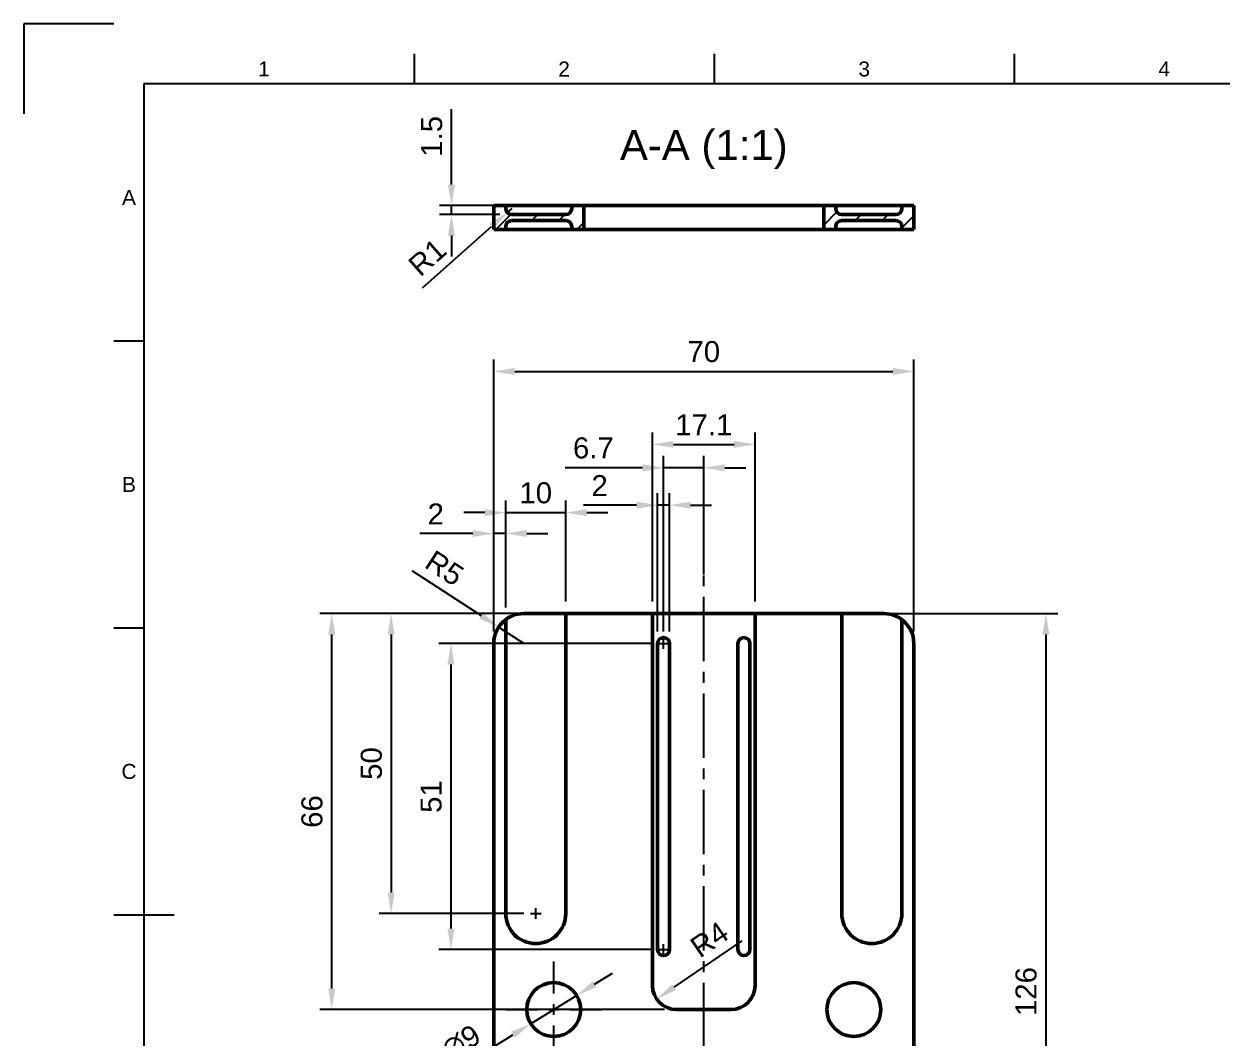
# Model space of a CAD drawing. Header units: millimetres. Extents: x 0 to 420, y 0 to 297.
# Drawn here: x 0 to 199.6, y 128 to 297 of the extents above; entities that cross this region are included whole.
import ezdxf
from ezdxf.enums import TextEntityAlignment as Align

# ---------------------------------------------------------------- set-up
doc = ezdxf.new("R2010")
doc.units = ezdxf.units.MM
doc.header["$LTSCALE"] = 0.75
doc.linetypes.add('CENTER2', pattern=[28.575, 19.05, -3.175, 3.175, -3.175])
for name, color, linetype, lineweight in [('Border', 7, 'Continuous', 25), ('FD_Dimensions', 7, 'Continuous', 25), ('Hatching', 7, 'Continuous', 25), ('Smart Centers', 7, 'CENTER2', 25), ('View Labels', 7, 'Continuous', 25), ('Visible', 7, 'Continuous', 50)]:
    doc.layers.add(name, color=color, linetype=linetype, lineweight=lineweight)
doc.styles.add('FusionTitle', font='')
doc.styles.get("Standard").update_dxf_attribs({"font": 'arial.ttf'})
doc.styles.get('FusionTitle').set_extended_font_data('Arial Unicode MS')
doc.dimstyles.new('Dim-ISO-25', dxfattribs={"dimtxt": 3.5, "dimasz": 3.5, "dimexe": 2, "dimexo": 2, "dimgap": 1.5, "dimtad": 1, "dimzin": 12, "dimdsep": 46, "dimtxsty": 'Standard', "dimcen": 0, "dimazin": 3, "dimtp": 0.1, "dimtm": 0.1, "dimtfac": 0.714, "dimtmove": 0, "dimatfit": 3, "dimfxl": 1, "dimtzin": 12, "dimarcsym": 0})

# ---------------------------------------------------------------- blocks, each defined once
blk = doc.blocks.new('ISO_A3_SHEET')
at = {"layer": 'Border'}
for p, q in [((15, 297), (0, 297)), ((0, 297), (0, 282)), ((65, 292), (65, 287)), ((115, 292), (115, 287)), ((165, 292), (165, 287)), ((410, 287), (20, 287)), ((20, 287), (20, 10)), ((15, 244.16666), (20, 244.16666)), ((15, 196.33333), (20, 196.33333)), ((15, 148.5), (25, 148.5))]:
    blk.add_line(p, q, dxfattribs=at)
at = {"layer": 'Border', "style": 'FusionTitle'}
for s, p in [('1', (40, 289.5)), ('2', (90, 289.5)), ('3', (140, 289.5)), ('4', (190, 289.5)), ('A', (17.5, 268.08333)), ('B', (17.5, 220.25)), ('C', (17.5, 172.41667))]:
    blk.add_text(s, height=2.5, dxfattribs=at).set_placement(p, align=Align.MIDDLE)
blk = doc.blocks.new('*U9')
at = {"layer": 'Smart Centers', "color": 0, "ltscale": 0.75, "transparency": 16777216}
for p, q in [((0, 2.678906), (0, 103.334242)), ((-45.304453, 0), (-2.678906, 0)), ((2.678906, 0), (43.862875, 0)), ((0, -42.973279), (0, -2.678906))]:
    blk.add_line(p, q, dxfattribs=at)
at = {"layer": 'Smart Centers', "color": 0, "linetype": 'Continuous', "ltscale": 0.75, "transparency": 16777216}
for p, q in [((-0.892969, 0), (0.892969, 0)), ((0, -0.892969), (0, 0.892969))]:
    blk.add_line(p, q, dxfattribs=at)
blk = doc.blocks.new('*U10')
at = {"layer": 'Smart Centers', "color": 0, "linetype": 'Continuous', "ltscale": 0.75, "transparency": 16777216}
for p, q in [((-0.892969, 0), (0.892969, 0)), ((0, -0.892969), (0, 0.892969))]:
    blk.add_line(p, q, dxfattribs=at)
blk = doc.blocks.new('*U11')
at = {"layer": 'Smart Centers', "color": 0, "ltscale": 0.75, "transparency": 16777216}
for p, q in [((0, 2.678906), (0, 8)), ((-8, 0), (-2.678906, 0)), ((2.678906, 0), (8, 0)), ((0, -8), (0, -2.678906))]:
    blk.add_line(p, q, dxfattribs=at)
at = {"layer": 'Smart Centers', "color": 0, "linetype": 'Continuous', "ltscale": 0.75, "transparency": 16777216}
for p, q in [((-0.892969, 0), (0.892969, 0)), ((0, -0.892969), (0, 0.892969))]:
    blk.add_line(p, q, dxfattribs=at)
blk = doc.blocks.new('*D52')
at = {"layer": 'Defpoints', "color": 0, "transparency": 16777216}
for p in [(148.274355, 239.079708), (78.274355, 193.731938), (148.274355, 193.731938)]:
    blk.add_point(p, dxfattribs=at)
at = {"layer": 'FD_Dimensions', "color": 0, "lineweight": -2, "transparency": 16777216}
for p, q in [((78.274355, 195.731938), (78.274355, 241.079708)), ((148.274355, 195.731938), (148.274355, 241.079708)), ((81.774355, 239.079708), (144.774355, 239.079708))]:
    blk.add_line(p, q, dxfattribs=at)
at = {"layer": 'FD_Dimensions', "color": 0, "transparency": 16777216}
for points in [[(81.774355, 239.663041), (81.774355, 238.496375), (78.274355, 239.079708)], [(144.774355, 239.663041), (144.774355, 238.496375), (148.274355, 239.079708)]]:
    blk.add_solid(points, dxfattribs=at)
at = {"layer": 'FD_Dimensions', "color": 0, "transparency": 16777216, "insert": (113.274355, 242.366714), "char_height": 3.5, "attachment_point": 5}
blk.add_mtext('70', dxfattribs=at)
blk = doc.blocks.new('*D53')
at = {"layer": 'Defpoints', "color": 0, "transparency": 16777216}
for p in [(121.824355, 226.93178), (104.724355, 198.731938), (121.824355, 198.731938)]:
    blk.add_point(p, dxfattribs=at)
at = {"layer": 'FD_Dimensions', "color": 0, "lineweight": -2, "transparency": 16777216}
for p, q in [((104.724355, 200.731938), (104.724355, 228.93178)), ((121.824355, 200.731938), (121.824355, 228.93178)), ((108.224355, 226.93178), (118.324355, 226.93178))]:
    blk.add_line(p, q, dxfattribs=at)
at = {"layer": 'FD_Dimensions', "color": 0, "transparency": 16777216}
for points in [[(108.224355, 227.515113), (108.224355, 226.348447), (104.724355, 226.93178)], [(118.324355, 227.515113), (118.324355, 226.348447), (121.824355, 226.93178)]]:
    blk.add_solid(points, dxfattribs=at)
at = {"layer": 'FD_Dimensions', "color": 0, "transparency": 16777216, "insert": (113.274355, 230.188942), "char_height": 3.5, "attachment_point": 5}
blk.add_mtext('17.1', dxfattribs=at)
blk = doc.blocks.new('*U19')
at = {"layer": 'Smart Centers', "color": 0, "linetype": 'Continuous', "ltscale": 0.75, "transparency": 16777216}
for p, q in [((-0.892969, 0), (0.892969, 0)), ((0, -0.892969), (0, 0.892969))]:
    blk.add_line(p, q, dxfattribs=at)
blk = doc.blocks.new('*U20')
at = {"layer": 'Smart Centers', "color": 0, "linetype": 'Continuous', "ltscale": 0.75, "transparency": 16777216}
for p, q in [((-0.892969, 0), (0.892969, 0)), ((0, -0.892969), (0, 0.892969))]:
    blk.add_line(p, q, dxfattribs=at)
blk = doc.blocks.new('*D54')
at = {"layer": 'Defpoints', "color": 0, "transparency": 16777216}
for p in [(83.274355, 198.731938), (61.185318, 148.731938), (85.274355, 148.731938)]:
    blk.add_point(p, dxfattribs=at)
at = {"layer": 'FD_Dimensions', "lineweight": -2, "transparency": 16777216}
for p, q in [((81.274355, 198.731938), (59.185318, 198.731938)), ((61.185318, 195.231938), (61.185318, 152.231938)), ((83.274355, 148.731938), (59.185318, 148.731938))]:
    blk.add_line(p, q, dxfattribs=at)
at = {"layer": 'FD_Dimensions', "transparency": 16777216}
for points in [[(60.601985, 195.231938), (61.768652, 195.231938), (61.185318, 198.731938)], [(60.601985, 152.231938), (61.768652, 152.231938), (61.185318, 148.731938)]]:
    blk.add_solid(points, dxfattribs=at)
at = {"layer": 'FD_Dimensions', "color": 0, "transparency": 16777216, "insert": (57.898313, 173.731938), "char_height": 3.5, "attachment_point": 5, "rotation": 90}
blk.add_mtext('50', dxfattribs=at)
blk = doc.blocks.new('*D55')
at = {"layer": 'Defpoints', "color": 0, "transparency": 16777216}
for p in [(90.274355, 215.547569), (80.274355, 197.731938), (90.274355, 198.731938)]:
    blk.add_point(p, dxfattribs=at)
at = {"layer": 'FD_Dimensions', "color": 0, "lineweight": -2, "transparency": 16777216}
for p, q in [((80.274355, 199.731938), (80.274355, 217.547569)), ((90.274355, 200.731938), (90.274355, 217.547569)), ((76.774355, 215.547569), (73.274355, 215.547569)), ((80.274355, 215.547569), (90.274355, 215.547569)), ((93.774355, 215.547569), (97.274355, 215.547569))]:
    blk.add_line(p, q, dxfattribs=at)
at = {"layer": 'FD_Dimensions', "color": 0, "transparency": 16777216}
for points in [[(76.774355, 216.130903), (76.774355, 214.964236), (80.274355, 215.547569)], [(93.774355, 216.130903), (93.774355, 214.964236), (90.274355, 215.547569)]]:
    blk.add_solid(points, dxfattribs=at)
at = {"layer": 'FD_Dimensions', "color": 0, "transparency": 16777216, "insert": (85.274355, 218.834575), "char_height": 3.5, "attachment_point": 5}
blk.add_mtext('10', dxfattribs=at)
blk = doc.blocks.new('*D56')
at = {"layer": 'Defpoints', "color": 0, "transparency": 16777216}
for p in [(79.090947, 196.470386), (83.274355, 193.731938)]:
    blk.add_point(p, dxfattribs=at)
at = {"layer": 'FD_Dimensions', "lineweight": -2, "transparency": 16777216}
for p, q in [((64.652413, 205.921813), (76.162562, 198.387299)), ((83.274355, 193.731938), (79.090947, 196.470386))]:
    blk.add_line(p, q, dxfattribs=at)
at = {"layer": 'FD_Dimensions', "transparency": 16777216}
blk.add_solid([(76.482047, 198.875364), (75.843076, 197.899235), (79.090947, 196.470386)], dxfattribs=at)
at = {"layer": 'FD_Dimensions', "color": 0, "transparency": 16777216, "insert": (70.075843, 206.291711), "char_height": 3.5, "attachment_point": 5, "rotation": 326.79133953}
blk.add_mtext('R5', dxfattribs=at)
blk = doc.blocks.new('*D57')
at = {"layer": 'Defpoints', "color": 0, "transparency": 16777216}
for p in [(78.274355, 212.068701), (80.274355, 197.731938), (78.274355, 193.731938)]:
    blk.add_point(p, dxfattribs=at)
at = {"layer": 'FD_Dimensions', "lineweight": -2, "transparency": 16777216}
for p, q in [((78.274355, 195.731938), (78.274355, 214.068701)), ((80.274355, 199.731938), (80.274355, 214.068701)), ((74.774355, 212.068701), (65.956143, 212.068701)), ((80.274355, 212.068701), (78.274355, 212.068701)), ((83.774355, 212.068701), (87.274355, 212.068701))]:
    blk.add_line(p, q, dxfattribs=at)
at = {"layer": 'FD_Dimensions', "transparency": 16777216}
for points in [[(74.774355, 212.652035), (74.774355, 211.485368), (78.274355, 212.068701)], [(83.774355, 212.652035), (83.774355, 211.485368), (80.274355, 212.068701)]]:
    blk.add_solid(points, dxfattribs=at)
at = {"layer": 'FD_Dimensions', "color": 0, "transparency": 16777216, "insert": (68.615249, 215.325864), "char_height": 3.5, "attachment_point": 5}
blk.add_mtext('2', dxfattribs=at)
blk = doc.blocks.new('*D58')
at = {"layer": 'Defpoints', "color": 0, "transparency": 16777216}
for p in [(106.574355, 223.027475), (113.274355, 203.228485), (106.574355, 193.731938)]:
    blk.add_point(p, dxfattribs=at)
at = {"layer": 'FD_Dimensions', "color": 0, "lineweight": -2, "transparency": 16777216}
for p, q in [((106.574355, 195.731938), (106.574355, 225.027475)), ((113.274355, 205.228485), (113.274355, 225.027475)), ((103.074355, 223.027475), (90.183155, 223.027475)), ((113.274355, 223.027475), (106.574355, 223.027475)), ((116.774355, 223.027475), (120.274355, 223.027475))]:
    blk.add_line(p, q, dxfattribs=at)
at = {"layer": 'FD_Dimensions', "color": 0, "transparency": 16777216}
for points in [[(103.074355, 223.610808), (103.074355, 222.444142), (106.574355, 223.027475)], [(116.774355, 223.610808), (116.774355, 222.444142), (113.274355, 223.027475)]]:
    blk.add_solid(points, dxfattribs=at)
at = {"layer": 'FD_Dimensions', "color": 0, "transparency": 16777216, "insert": (94.878755, 226.31448), "char_height": 3.5, "attachment_point": 5}
blk.add_mtext('6.7', dxfattribs=at)
blk = doc.blocks.new('*D59')
at = {"layer": 'Defpoints', "color": 0, "transparency": 16777216}
for p in [(105.574355, 216.79522), (105.574355, 193.731938), (107.574355, 193.731938)]:
    blk.add_point(p, dxfattribs=at)
at = {"layer": 'FD_Dimensions', "lineweight": -2, "transparency": 16777216}
for p, q in [((105.574355, 195.731938), (105.574355, 218.79522)), ((107.574355, 195.731938), (107.574355, 218.79522)), ((102.074355, 216.79522), (93.256143, 216.79522)), ((107.574355, 216.79522), (105.574355, 216.79522)), ((111.074355, 216.79522), (114.574355, 216.79522))]:
    blk.add_line(p, q, dxfattribs=at)
at = {"layer": 'FD_Dimensions', "transparency": 16777216}
for points in [[(102.074355, 217.378554), (102.074355, 216.211887), (105.574355, 216.79522)], [(111.074355, 217.378554), (111.074355, 216.211887), (107.574355, 216.79522)]]:
    blk.add_solid(points, dxfattribs=at)
at = {"layer": 'FD_Dimensions', "color": 0, "transparency": 16777216, "insert": (95.915249, 220.052383), "char_height": 3.5, "attachment_point": 5}
blk.add_mtext('2', dxfattribs=at)
blk = doc.blocks.new('*D60')
at = {"layer": 'Defpoints', "color": 0, "transparency": 16777216}
for p in [(106.574355, 193.731938), (71.138215, 142.731938), (106.574355, 142.731938)]:
    blk.add_point(p, dxfattribs=at)
at = {"layer": 'FD_Dimensions', "lineweight": -2, "transparency": 16777216}
for p, q in [((104.574355, 193.731938), (69.138215, 193.731938)), ((71.138215, 190.231938), (71.138215, 146.231938)), ((104.574355, 142.731938), (69.138215, 142.731938))]:
    blk.add_line(p, q, dxfattribs=at)
at = {"layer": 'FD_Dimensions', "transparency": 16777216}
for points in [[(70.554881, 190.231938), (71.721548, 190.231938), (71.138215, 193.731938)], [(70.554881, 146.231938), (71.721548, 146.231938), (71.138215, 142.731938)]]:
    blk.add_solid(points, dxfattribs=at)
at = {"layer": 'FD_Dimensions', "color": 0, "transparency": 16777216, "insert": (67.851209, 168.231938), "char_height": 3.5, "attachment_point": 5, "rotation": 90}
blk.add_mtext('51', dxfattribs=at)
blk = doc.blocks.new('*D61')
at = {"layer": 'Defpoints', "color": 0, "transparency": 16777216}
for p in [(51.285823, 198.731938), (104.724355, 198.731938), (108.724355, 132.731938)]:
    blk.add_point(p, dxfattribs=at)
at = {"layer": 'FD_Dimensions', "lineweight": -2, "transparency": 16777216}
for p, q in [((102.724355, 198.731938), (49.285823, 198.731938)), ((51.285823, 136.231938), (51.285823, 195.231938)), ((106.724355, 132.731938), (49.285823, 132.731938))]:
    blk.add_line(p, q, dxfattribs=at)
at = {"layer": 'FD_Dimensions', "transparency": 16777216}
for points in [[(50.70249, 195.231938), (51.869157, 195.231938), (51.285823, 198.731938)], [(50.70249, 136.231938), (51.869157, 136.231938), (51.285823, 132.731938)]]:
    blk.add_solid(points, dxfattribs=at)
at = {"layer": 'FD_Dimensions', "color": 0, "transparency": 16777216, "insert": (47.998818, 165.731938), "char_height": 3.5, "attachment_point": 5, "rotation": 90}
blk.add_mtext('66', dxfattribs=at)
blk = doc.blocks.new('*D62')
at = {"layer": 'Defpoints', "color": 0, "transparency": 16777216}
for p in [(112.026951, 138.988675), (108.724355, 136.731938)]:
    blk.add_point(p, dxfattribs=at)
at = {"layer": 'FD_Dimensions', "color": 0, "lineweight": -2, "transparency": 16777216}
blk.add_line((119.604056, 144.166282), (108.311531, 136.449846), dxfattribs=at)
at = {"layer": 'FD_Dimensions', "color": 0, "transparency": 16777216}
blk.add_solid([(107.982423, 136.931474), (108.640639, 135.968217), (105.42176, 134.4752)], dxfattribs=at)
at = {"layer": 'FD_Dimensions', "color": 0, "transparency": 16777216, "insert": (114.207946, 144.415297), "char_height": 3.5, "attachment_point": 5, "rotation": 34.34564878}
blk.add_mtext('R4', dxfattribs=at)
blk = doc.blocks.new('*D63')
at = {"layer": 'Defpoints', "color": 0, "transparency": 16777216}
for p in [(136.274355, 198.731938), (143.274355, 72.731938), (170.274761, 72.731938)]:
    blk.add_point(p, dxfattribs=at)
at = {"layer": 'FD_Dimensions', "lineweight": -2, "transparency": 16777216}
for p, q in [((138.274355, 198.731938), (172.274761, 198.731938)), ((170.274761, 195.231938), (170.274761, 76.231938)), ((145.274355, 72.731938), (172.274761, 72.731938))]:
    blk.add_line(p, q, dxfattribs=at)
at = {"layer": 'FD_Dimensions', "transparency": 16777216}
for points in [[(169.691428, 195.231938), (170.858095, 195.231938), (170.274761, 198.731938)], [(169.691428, 76.231938), (170.858095, 76.231938), (170.274761, 72.731938)]]:
    blk.add_solid(points, dxfattribs=at)
at = {"layer": 'FD_Dimensions', "color": 0, "transparency": 16777216, "insert": (166.987756, 135.731938), "char_height": 3.5, "attachment_point": 5, "rotation": 90}
blk.add_mtext('126', dxfattribs=at)
blk = doc.blocks.new('*D64')
at = {"layer": 'Defpoints', "color": 0, "transparency": 16777216}
for p in [(92.101423, 135.099121), (84.447288, 130.364755)]:
    blk.add_point(p, dxfattribs=at)
at = {"layer": 'FD_Dimensions', "lineweight": -2, "transparency": 16777216}
for p, q in [((95.078031, 136.940263), (98.054639, 138.781405)), ((92.101423, 135.099121), (84.447288, 130.364755)), ((70.745812, 121.889885), (81.47068, 128.523613))]:
    blk.add_line(p, q, dxfattribs=at)
at = {"layer": 'FD_Dimensions', "transparency": 16777216}
for points in [[(94.771174, 137.436364), (95.384888, 136.444162), (92.101423, 135.099121)], [(81.163823, 129.019714), (81.777537, 128.027511), (84.447288, 130.364755)]]:
    blk.add_solid(points, dxfattribs=at)
at = {"layer": 'FD_Dimensions', "color": 0, "transparency": 16777216, "insert": (72.838844, 127.164576), "char_height": 3.5, "attachment_point": 5, "rotation": 31.73835563}
blk.add_mtext('∅9', dxfattribs=at)
blk = doc.blocks.new('*D78')
at = {"layer": 'Defpoints', "color": 0, "transparency": 16777216}
for p in [(71.238596, 266.732517), (80.274355, 266.732517), (81.274355, 265.232517)]:
    blk.add_point(p, dxfattribs=at)
at = {"layer": 'FD_Dimensions', "lineweight": -2, "transparency": 16777216}
for p, q in [((71.238596, 270.232517), (71.238596, 282.801412)), ((78.274355, 266.732517), (69.238596, 266.732517)), ((71.238596, 265.232517), (71.238596, 266.732517)), ((79.274355, 265.232517), (69.238596, 265.232517)), ((71.238596, 261.732517), (71.238596, 258.232517))]:
    blk.add_line(p, q, dxfattribs=at)
at = {"layer": 'FD_Dimensions', "transparency": 16777216}
for points in [[(70.655262, 270.232517), (71.821929, 270.232517), (71.238596, 266.732517)], [(70.655262, 261.732517), (71.821929, 261.732517), (71.238596, 265.232517)]]:
    blk.add_solid(points, dxfattribs=at)
at = {"layer": 'FD_Dimensions', "color": 0, "transparency": 16777216, "insert": (67.95159, 278.266964), "char_height": 3.5, "attachment_point": 5, "rotation": 90}
blk.add_mtext('1.5', dxfattribs=at)
blk = doc.blocks.new('*D79')
at = {"layer": 'Defpoints', "color": 0, "transparency": 16777216}
for p in [(80.526121, 265.569082), (81.274355, 266.232517)]:
    blk.add_point(p, dxfattribs=at)
at = {"layer": 'FD_Dimensions', "lineweight": -2, "transparency": 16777216}
for p, q in [((81.274355, 266.232517), (80.526121, 265.569082)), ((66.380513, 253.026634), (77.907302, 263.247061))]:
    blk.add_line(p, q, dxfattribs=at)
at = {"layer": 'FD_Dimensions', "transparency": 16777216}
blk.add_solid([(77.520298, 263.68353), (78.294305, 262.810591), (80.526121, 265.569082)], dxfattribs=at)
at = {"layer": 'FD_Dimensions', "color": 0, "transparency": 16777216, "insert": (67.200668, 258.106971), "char_height": 3.5, "attachment_point": 5, "rotation": 41.56237159}
blk.add_mtext('R1', dxfattribs=at)

msp = doc.modelspace()

# ---------------------------------------------------------------- hatches: boundary and pattern name
at = {"layer": 'Hatching'}
h = msp.add_hatch(dxfattribs=at)
h.set_pattern_fill('ANSI31', color=256, style=0)
edge = h.paths.add_edge_path(flags=0)
edge.add_line((80.274, 266.733), (78.274, 266.733))
edge.add_line((78.274, 266.733), (78.274, 262.733))
edge.add_line((78.274, 262.733), (80.274, 262.733))
edge.add_line((80.274, 262.733), (80.274, 263.233))
edge.add_ellipse((81.274, 263.233), major_axis=(-1, 0), ratio=1, start_angle=-90, end_angle=0, ccw=False)
edge.add_line((81.274, 264.233), (90.274, 264.233))
edge.add_ellipse((90.274, 263.233), major_axis=(0, 1), ratio=1, start_angle=270, end_angle=360, ccw=False)
edge.add_line((91.274, 263.233), (91.274, 262.733))
edge.add_line((91.274, 262.733), (93.274, 262.733))
edge.add_line((93.274, 262.733), (93.274, 266.733))
edge.add_line((93.274, 266.733), (91.274, 266.733))
edge.add_line((91.274, 266.733), (91.274, 266.233))
edge.add_ellipse((90.274, 266.233), major_axis=(1, 0), ratio=1, start_angle=-90, end_angle=0, ccw=False)
edge.add_line((90.274, 265.233), (81.274, 265.233))
edge.add_ellipse((81.274, 266.233), major_axis=(0, -1), ratio=1, start_angle=270, end_angle=360, ccw=False)
edge.add_line((80.274, 266.233), (80.274, 266.733))
edge = h.paths.add_edge_path(flags=0)
edge.add_line((146.274, 262.733), (148.274, 262.733))
edge.add_line((148.274, 262.733), (148.274, 266.733))
edge.add_line((148.274, 266.733), (146.274, 266.733))
edge.add_line((146.274, 266.733), (146.274, 266.233))
edge.add_ellipse((145.274, 266.233), major_axis=(1, 0), ratio=1, start_angle=-90, end_angle=0, ccw=False)
edge.add_line((145.274, 265.233), (136.274, 265.233))
edge.add_ellipse((136.274, 266.233), major_axis=(0, -1), ratio=1, start_angle=270, end_angle=360, ccw=False)
edge.add_line((135.274, 266.233), (135.274, 266.733))
edge.add_line((135.274, 266.733), (133.274, 266.733))
edge.add_line((133.274, 266.733), (133.274, 262.733))
edge.add_line((133.274, 262.733), (135.274, 262.733))
edge.add_line((135.274, 262.733), (135.274, 263.233))
edge.add_ellipse((136.274, 263.233), major_axis=(-1, 0), ratio=1, start_angle=-90, end_angle=0, ccw=False)
edge.add_line((136.274, 264.233), (145.274, 264.233))
edge.add_ellipse((145.274, 263.233), major_axis=(0, 1), ratio=1, start_angle=270, end_angle=360, ccw=False)
edge.add_line((146.274, 263.233), (146.274, 262.733))

# ---------------------------------------------------------------- linework, layer by layer
at = {"layer": 'Visible'}
for p, q in [((78.274, 266.733), (78.274, 262.733)), ((80.274, 266.733), (78.274, 266.733)), ((80.274, 266.233), (80.274, 266.733)), ((80.274, 266.733), (91.274, 266.733)), ((91.274, 266.733), (91.274, 266.233)), ((93.274, 266.733), (91.274, 266.733)), ((93.274, 262.733), (93.274, 266.733)), ((133.274, 266.733), (93.274, 266.733)), ((133.274, 266.733), (133.274, 262.733)), ((135.274, 266.733), (133.274, 266.733)), ((135.274, 266.233), (135.274, 266.733)), ((135.274, 266.733), (146.274, 266.733)), ((146.274, 266.733), (146.274, 266.233)), ((148.274, 266.733), (146.274, 266.733)), ((148.274, 262.733), (148.274, 266.733)), ((90.274, 265.233), (81.274, 265.233)), ((81.274, 264.233), (90.274, 264.233)), ((145.274, 265.233), (136.274, 265.233)), ((136.274, 264.233), (145.274, 264.233)), ((78.274, 262.733), (80.274, 262.733)), ((80.274, 262.733), (80.274, 263.233)), ((91.274, 262.733), (80.274, 262.733)), ((91.274, 263.233), (91.274, 262.733)), ((91.274, 262.733), (93.274, 262.733)), ((133.274, 262.733), (93.274, 262.733)), ((133.274, 262.733), (135.274, 262.733)), ((135.274, 262.733), (135.274, 263.233)), ((146.274, 262.733), (135.274, 262.733)), ((146.274, 263.233), (146.274, 262.733)), ((146.274, 262.733), (148.274, 262.733))]:
    msp.add_line(p, q, dxfattribs=at)
at = {"layer": 'Visible', "extrusion": (-1e-16, -1, 0)}
for p, q in [((80.274, 148.732), (80.274, 197.732)), ((83.274, 198.732), (89.274, 198.732)), ((90.274, 198.732), (89.274, 198.732)), ((104.724, 198.732), (90.274, 198.732)), ((90.274, 198.732), (90.274, 148.732)), ((104.724, 198.732), (121.824, 198.732)), ((104.724, 136.732), (104.724, 198.732)), ((136.274, 198.732), (121.824, 198.732)), ((121.824, 198.732), (121.824, 136.732)), ((136.274, 148.732), (136.274, 198.732)), ((137.274, 198.732), (136.274, 198.732)), ((137.274, 198.732), (143.274, 198.732)), ((146.274, 197.732), (146.274, 148.732)), ((78.274, 193.732), (78.274, 77.732)), ((105.574, 193.732), (105.574, 142.732)), ((107.574, 142.732), (107.574, 193.732)), ((118.974, 193.732), (118.974, 142.732)), ((120.974, 142.732), (120.974, 193.732)), ((148.274, 77.732), (148.274, 193.732)), ((117.824, 132.732), (108.724, 132.732))]:
    msp.add_line(p, q, dxfattribs=at)
at = {"layer": 'Visible', "extrusion": (-1e-16, 0, -1)}
for centre in [(-88.274, 132.732), (-138.274, 132.732)]:
    msp.add_circle(centre, 4.5, dxfattribs=at)
at = {"layer": 'Visible', "extrusion": (0, 0, -1)}
for centre, start, end in [((-81.274, 266.233), 270, 0), ((-90.274, 266.233), 180, 270), ((-136.274, 266.233), 270, 0), ((-145.274, 266.233), 180, 270), ((-81.274, 263.233), 0, 90), ((-90.274, 263.233), 90, 180), ((-136.274, 263.233), 0, 90), ((-145.274, 263.233), 90, 180)]:
    msp.add_arc(centre, 1, start, end, dxfattribs=at)
at = {"layer": 'Visible', "extrusion": (-1e-16, 0, -1)}
for centre, start, end in [((-83.274, 193.732), 0, 53.1301), ((-83.274, 193.732), 53.1301, 66.42182), ((-83.274, 193.732), 66.42182, 90), ((-143.274, 193.732), 90, 113.57818), ((-143.274, 193.732), 113.57818, 126.8699), ((-143.274, 193.732), 126.8699, 180), ((-85.274, 148.732), 180, 0), ((-141.274, 148.732), 180, 0)]:
    msp.add_arc(centre, 5, start, end, dxfattribs=at)
at = {"layer": 'Visible'}
for centre, radius, start, end in [((106.574, 193.732), 1, 360, 180), ((119.974, 193.732), 1, 0, 180), ((106.574, 142.732), 1, 180, 360), ((119.974, 142.732), 1, 180, 360), ((108.724, 136.732), 4, 180, 270), ((117.824, 136.732), 4, 270, 0)]:
    msp.add_arc(centre, radius, start, end, dxfattribs=at)

# ---------------------------------------------------------------- block references
at = {"layer": 'Border'}
msp.add_blockref('ISO_A3_SHEET', (0, 0), dxfattribs=at)
at = {"layer": 'Smart Centers', "ltscale": 0.75}
for name, p in [('*U9', (113.274, 107.732)), ('*U19', (106.574, 193.732)), ('*U10', (85.274, 148.732)), ('*U20', (106.574, 142.732)), ('*U11', (88.274, 132.732))]:
    msp.add_blockref(name, p, dxfattribs=at)

# ---------------------------------------------------------------- texts
at = {"layer": 'View Labels', "insert": (113.274, 272.809), "char_height": 5, "width": 30.21487, "attachment_point": 8}
msp.add_mtext('A-A (1:1)', dxfattribs=at)

# ---------------------------------------------------------------- dimensions: what is measured, and where the dimension line sits
at = {"layer": 'FD_Dimensions'}
for base, p1, p2, angle, override, picture, middle in [((71.239, 266.733), (81.274, 265.233), (80.274, 266.733), 270, {"dimlfac": 1, "dimclrd": 256, "dimclre": 256}, '*D78', (67.952, 278.267)), ((121.824, 226.932), (104.724, 198.732), (121.824, 198.732), 180, {"dimlfac": 1}, '*D53', (113.274, 230.189)), ((106.574, 223.027), (113.274, 203.228), (106.574, 193.732), 180, {"dimlfac": 1}, '*D58', (94.879, 226.314)), ((105.574, 216.795), (107.574, 193.732), (105.574, 193.732), 180, {"dimlfac": 1, "dimclrd": 256, "dimclre": 256}, '*D59', (95.915, 220.052)), ((90.274, 215.548), (80.274, 197.732), (90.274, 198.732), 180, {"dimlfac": 1}, '*D55', (85.274, 218.835)), ((78.274, 212.069), (80.274, 197.732), (78.274, 193.732), 180, {"dimlfac": 1, "dimclrd": 256, "dimclre": 256}, '*D57', (68.615, 215.326)), ((51.286, 198.732), (108.724, 132.732), (104.724, 198.732), 270, {"dimlfac": 1, "dimclrd": 256, "dimclre": 256}, '*D61', (47.999, 165.732)), ((61.185, 148.732), (83.274, 198.732), (85.274, 148.732), 90, {"dimlfac": 1, "dimclrd": 256, "dimclre": 256}, '*D54', (57.898, 173.732)), ((170.275, 72.732), (136.274, 198.732), (143.274, 72.732), 270, {"dimlfac": 1, "dimclrd": 256, "dimclre": 256}, '*D63', (166.988, 135.732))]:
    dim = msp.add_linear_dim(base=base, p1=p1, p2=p2, angle=angle, dimstyle='Dim-ISO-25', override=override, dxfattribs=at)
    dim.commit()
    dim.dimension.update_dxf_attribs({"geometry": picture, "text_midpoint": middle})
for center, mpoint, override, picture, middle in [((81.274, 266.233), (80.526, 265.569), {"dimlfac": 1, "dimse1": 1, "dimclrd": 256, "dimclre": 256}, '*D79', (69.362, 255.67)), ((83.274, 193.732), (79.091, 196.47), {"dimlfac": 1, "dimse1": 1, "dimclrd": 256, "dimclre": 256}, '*D56', (68.28, 203.548)), ((108.724, 136.732), (112.027, 138.989), {"dimlfac": 1, "dimse1": 1}, '*D62', (116.042, 141.732))]:
    dim = msp.add_radius_dim(center=center, mpoint=mpoint, dimstyle='Dim-ISO-25', override=override, dxfattribs=at)
    dim.commit()
    dim.dimension.update_dxf_attribs({"geometry": picture, "text_midpoint": middle, "dimtype": 164})
dim = msp.add_linear_dim(base=(148.274, 239.08), p1=(78.274, 193.732), p2=(148.274, 193.732), dimstyle='Dim-ISO-25', override={"dimlfac": 1}, dxfattribs=at)
dim.commit()
dim.dimension.update_dxf_attribs({"geometry": '*D52', "text_midpoint": (113.274, 239.08), "dimtype": 160})
dim = msp.add_aligned_dim(p1=(106.574, 193.732), p2=(106.574, 142.732), distance=-35.436, dimstyle='Dim-ISO-25', override={"dimlfac": 1, "dimclrd": 256, "dimclre": 256}, dxfattribs=at)
dim.commit()
dim.dimension.update_dxf_attribs({"geometry": '*D60', "text_midpoint": (67.851, 168.232)})
dim = msp.add_diameter_dim_2p(p1=(92.101, 135.099), p2=(84.447, 130.365), dimstyle='Dim-ISO-25', override={"dimlfac": 1, "dimclrd": 256, "dimclre": 256}, dxfattribs=at)
dim.commit()
dim.dimension.update_dxf_attribs({"geometry": '*D64', "text_midpoint": (74.619, 124.286), "dimtype": 163})

doc.saveas('drawing.dxf')
